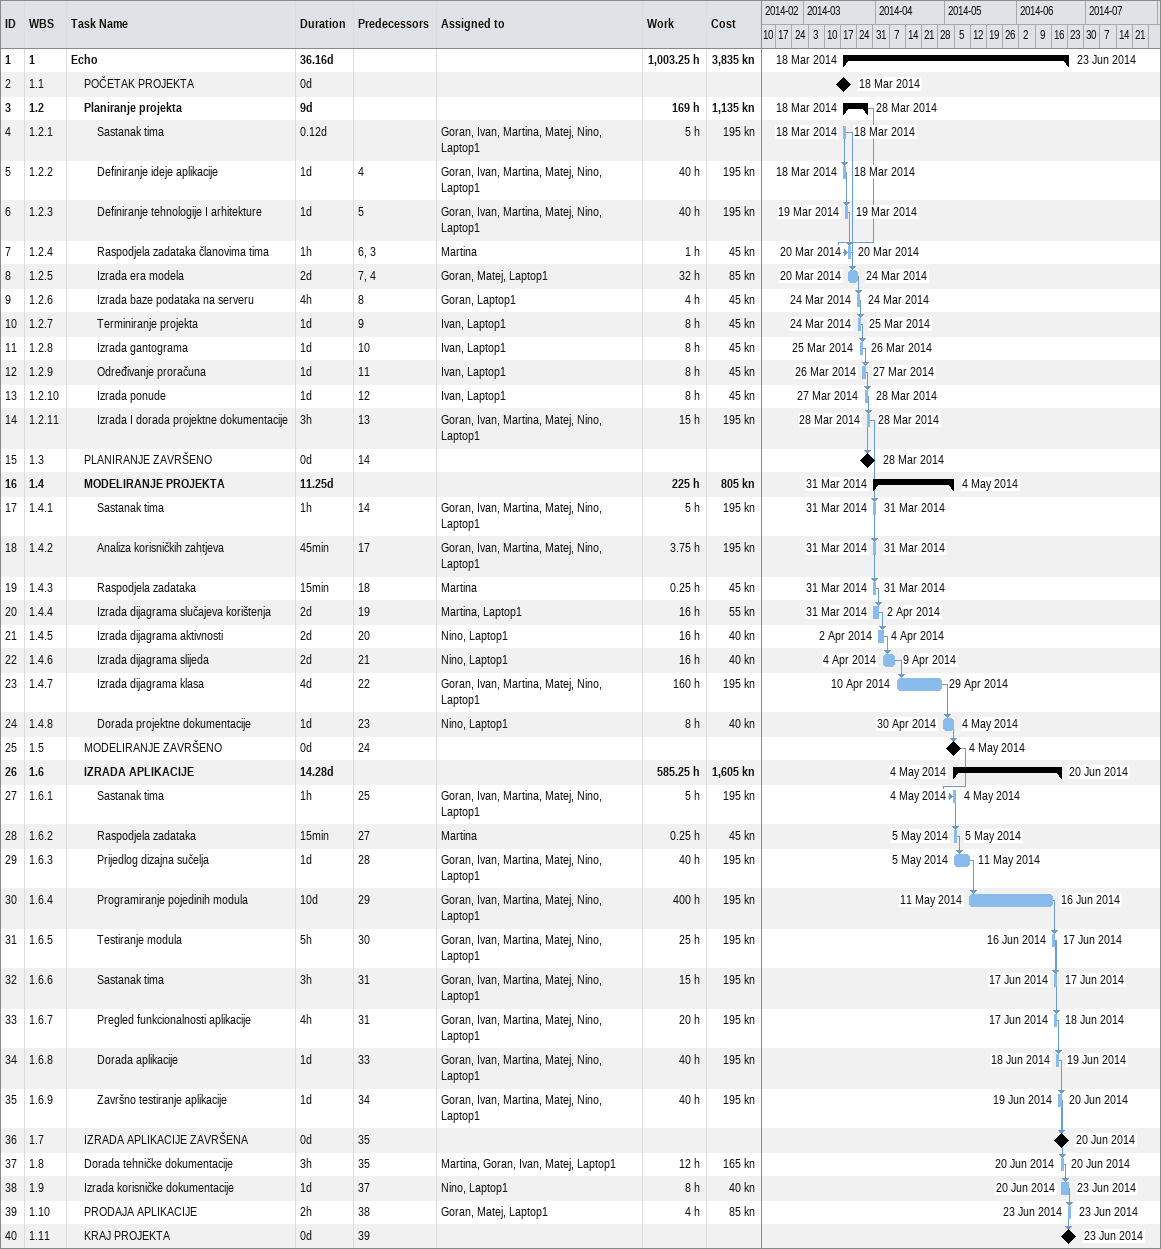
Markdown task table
| ID | WBS | Task | Duration | Start | Finish | Predecessors | Resources | Work (h) | Cost (kn) |
|---|---|---|---|---|---|---|---|---|---|
| 1 | 1 | **Echo** | 36.16d | 2014-03-18 | 2014-06-23 |  |  | 1003.25 | 3835 |
| 2 | 1.1 | POČETAK PROJEKTA | 0d | 2014-03-18 | 2014-03-18 |  |  |  |  |
| 3 | 1.2 | **Planiranje projekta** | 9d | 2014-03-18 | 2014-03-28 |  |  | 169 | 1135 |
| 4 | 1.2.1 | Sastanak tima | 0.12d | 2014-03-18 | 2014-03-18 |  | Goran, Ivan, Martina, Matej, Nino, Laptop1 | 5 | 195 |
| 5 | 1.2.2 | Definiranje ideje aplikacije | 1d | 2014-03-18 | 2014-03-18 | 4 | Goran, Ivan, Martina, Matej, Nino, Laptop1 | 40 | 195 |
| 6 | 1.2.3 | Definiranje tehnologije I arhitekture | 1d | 2014-03-19 | 2014-03-19 | 5 | Goran, Ivan, Martina, Matej, Nino, Laptop1 | 40 | 195 |
| 7 | 1.2.4 | Raspodjela zadataka članovima tima | 1h | 2014-03-20 | 2014-03-20 | 6, 3 | Martina | 1 | 45 |
| 8 | 1.2.5 | Izrada era modela | 2d | 2014-03-20 | 2014-03-24 | 7, 4 | Goran, Matej, Laptop1 | 32 | 85 |
| 9 | 1.2.6 | Izrada baze podataka na serveru | 4h | 2014-03-24 | 2014-03-24 | 8 | Goran, Laptop1 | 4 | 45 |
| 10 | 1.2.7 | Terminiranje projekta | 1d | 2014-03-24 | 2014-03-25 | 9 | Ivan, Laptop1 | 8 | 45 |
| 11 | 1.2.8 | Izrada gantograma | 1d | 2014-03-25 | 2014-03-26 | 10 | Ivan, Laptop1 | 8 | 45 |
| 12 | 1.2.9 | Određivanje proračuna | 1d | 2014-03-26 | 2014-03-27 | 11 | Ivan, Laptop1 | 8 | 45 |
| 13 | 1.2.10 | Izrada ponude | 1d | 2014-03-27 | 2014-03-28 | 12 | Ivan, Laptop1 | 8 | 45 |
| 14 | 1.2.11 | Izrada I dorada projektne dokumentacije | 3h | 2014-03-28 | 2014-03-28 | 13 | Goran, Ivan, Martina, Matej, Nino, Laptop1 | 15 | 195 |
| 15 | 1.3 | PLANIRANJE ZAVRŠENO | 0d | 2014-03-28 | 2014-03-28 | 14 |  |  |  |
| 16 | 1.4 | **MODELIRANJE PROJEKTA** | 11.25d | 2014-03-31 | 2014-05-04 |  |  | 225 | 805 |
| 17 | 1.4.1 | Sastanak tima | 1h | 2014-03-31 | 2014-03-31 | 14 | Goran, Ivan, Martina, Matej, Nino, Laptop1 | 5 | 195 |
| 18 | 1.4.2 | Analiza korisničkih zahtjeva | 45min | 2014-03-31 | 2014-03-31 | 17 | Goran, Ivan, Martina, Matej, Nino, Laptop1 | 3.75 | 195 |
| 19 | 1.4.3 | Raspodjela zadataka | 15min | 2014-03-31 | 2014-03-31 | 18 | Martina | 0.25 | 45 |
| 20 | 1.4.4 | Izrada dijagrama slučajeva korištenja | 2d | 2014-03-31 | 2014-04-02 | 19 | Martina, Laptop1 | 16 | 55 |
| 21 | 1.4.5 | Izrada dijagrama aktivnosti | 2d | 2014-04-02 | 2014-04-04 | 20 | Nino, Laptop1 | 16 | 40 |
| 22 | 1.4.6 | Izrada dijagrama slijeda | 2d | 2014-04-04 | 2014-04-09 | 21 | Nino, Laptop1 | 16 | 40 |
| 23 | 1.4.7 | Izrada dijagrama klasa | 4d | 2014-04-10 | 2014-04-29 | 22 | Goran, Ivan, Martina, Matej, Nino, Laptop1 | 160 | 195 |
| 24 | 1.4.8 | Dorada projektne dokumentacije | 1d | 2014-04-30 | 2014-05-04 | 23 | Nino, Laptop1 | 8 | 40 |
| 25 | 1.5 | MODELIRANJE ZAVRŠENO | 0d | 2014-05-04 | 2014-05-04 | 24 |  |  |  |
| 26 | 1.6 | **IZRADA APLIKACIJE** | 14.28d | 2014-05-04 | 2014-06-20 |  |  | 585.25 | 1605 |
| 27 | 1.6.1 | Sastanak tima | 1h | 2014-05-04 | 2014-05-04 | 25 | Goran, Ivan, Martina, Matej, Nino, Laptop1 | 5 | 195 |
| 28 | 1.6.2 | Raspodjela zadataka | 15min | 2014-05-05 | 2014-05-05 | 27 | Martina | 0.25 | 45 |
| 29 | 1.6.3 | Prijedlog dizajna sučelja | 1d | 2014-05-05 | 2014-05-11 | 28 | Goran, Ivan, Martina, Matej, Nino, Laptop1 | 40 | 195 |
| 30 | 1.6.4 | Programiranje pojedinih modula | 10d | 2014-05-11 | 2014-06-16 | 29 | Goran, Ivan, Martina, Matej, Nino, Laptop1 | 400 | 195 |
| 31 | 1.6.5 | Testiranje modula | 5h | 2014-06-16 | 2014-06-17 | 30 | Goran, Ivan, Martina, Matej, Nino, Laptop1 | 25 | 195 |
| 32 | 1.6.6 | Sastanak tima | 3h | 2014-06-17 | 2014-06-17 | 31 | Goran, Ivan, Martina, Matej, Nino, Laptop1 | 15 | 195 |
| 33 | 1.6.7 | Pregled funkcionalnosti aplikacije | 4h | 2014-06-17 | 2014-06-18 | 31 | Goran, Ivan, Martina, Matej, Nino, Laptop1 | 20 | 195 |
| 34 | 1.6.8 | Dorada aplikacije | 1d | 2014-06-18 | 2014-06-19 | 33 | Goran, Ivan, Martina, Matej, Nino, Laptop1 | 40 | 195 |
| 35 | 1.6.9 | Završno testiranje aplikacije | 1d | 2014-06-19 | 2014-06-20 | 34 | Goran, Ivan, Martina, Matej, Nino, Laptop1 | 40 | 195 |
| 36 | 1.7 | IZRADA APLIKACIJE ZAVRŠENA | 0d | 2014-06-20 | 2014-06-20 | 35 |  |  |  |
| 37 | 1.8 | Dorada tehničke dokumentacije | 3h | 2014-06-20 | 2014-06-20 | 35 | Martina, Goran, Ivan, Matej, Laptop1 | 12 | 165 |
| 38 | 1.9 | Izrada korisničke dokumentacije | 1d | 2014-06-20 | 2014-06-23 | 37 | Nino, Laptop1 | 8 | 40 |
| 39 | 1.10 | PRODAJA APLIKACIJE | 2h | 2014-06-23 | 2014-06-23 | 38 | Goran, Matej, Laptop1 | 4 | 85 |
| 40 | 1.11 | KRAJ PROJEKTA | 0d | 2014-06-23 | 2014-06-23 | 39 |  |  |  |
